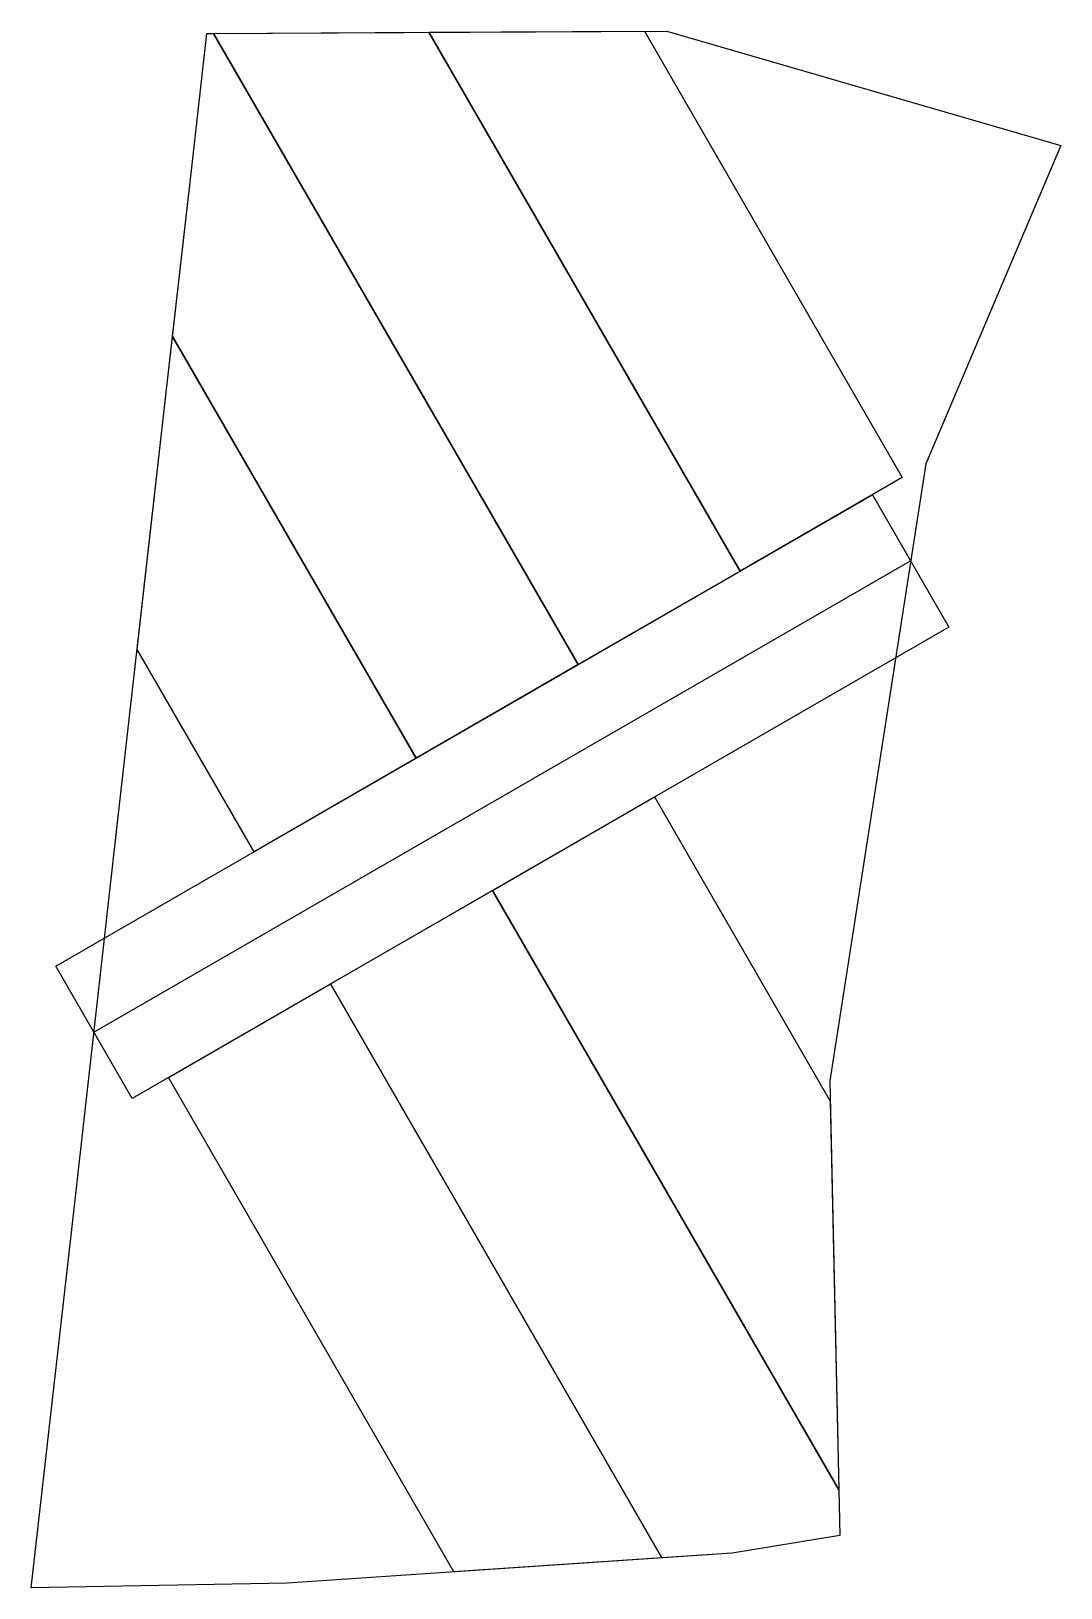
# Model space of a CAD drawing. Header units: feet. Extents: x 0 to 330, y 0 to 499.
import ezdxf

# ---------------------------------------------------------------- set-up
doc = ezdxf.new("R2010")
doc.units = ezdxf.units.FT
for name, color, linetype in [('CENTERLINE', 2, 'Continuous'), ('LOTS', 3, 'Continuous'), ('PARCEL', 5, 'Continuous'), ('ROADS', 1, 'Continuous')]:
    doc.layers.add(name, color=color, linetype=linetype)

msp = doc.modelspace()

# ---------------------------------------------------------------- linework, layer by layer
at = {"layer": 'CENTERLINE'}
msp.add_lwpolyline([(20.15, 178.23), (282.05, 329.45)], dxfattribs=at)
at = {"layer": 'LOTS'}
for points in [[(123.46, 266.17), (45.38, 401.4), (51.41, 454.73), (56.38, 498.67), (58.5, 498.68), (175.42, 296.17), (123.46, 266.17)], [(175.42, 296.17), (58.5, 498.68), (127.58, 499.03), (227.38, 326.17), (175.42, 296.17)], [(227.38, 326.17), (127.58, 499.03), (196.66, 499.37), (279.34, 356.17), (227.38, 326.17)], [(71.49, 236.17), (34.04, 301.05), (43.99, 389.12), (45.38, 401.4), (123.46, 266.17), (71.49, 236.17)], [(259, 31.4), (147.96, 223.73), (199.92, 253.73), (256.29, 156.09), (259, 31.4)], [(259.32, 16.8), (224.81, 11.18), (202.27, 9.65), (95.99, 193.73), (147.96, 223.73), (259, 31.4), (259.32, 16.8)], [(135.59, 5.14), (44.03, 163.73), (95.99, 193.73), (202.27, 9.65), (135.59, 5.14)]]:
    msp.add_lwpolyline(points, close=True, dxfattribs=at)
at = {"layer": 'PARCEL'}
msp.add_lwpolyline([(51.41, 454.73), (56.38, 498.67), (203.87, 499.41), (330.22, 462.75), (286.89, 360.6), (256.15, 162.64), (259.32, 16.8), (224.81, 11.18), (82.15, 1.53), (0, 0), (13.75, 121.61), (27.64, 244.52), (43.99, 389.12), (51.41, 454.73)], close=True, dxfattribs=at)
at = {"layer": 'ROADS'}
msp.add_lwpolyline([(269.8, 350.67), (294.3, 308.23), (32.4, 157.01), (7.9, 199.45), (269.8, 350.67)], close=True, dxfattribs=at)

doc.saveas('drawing.dxf')
